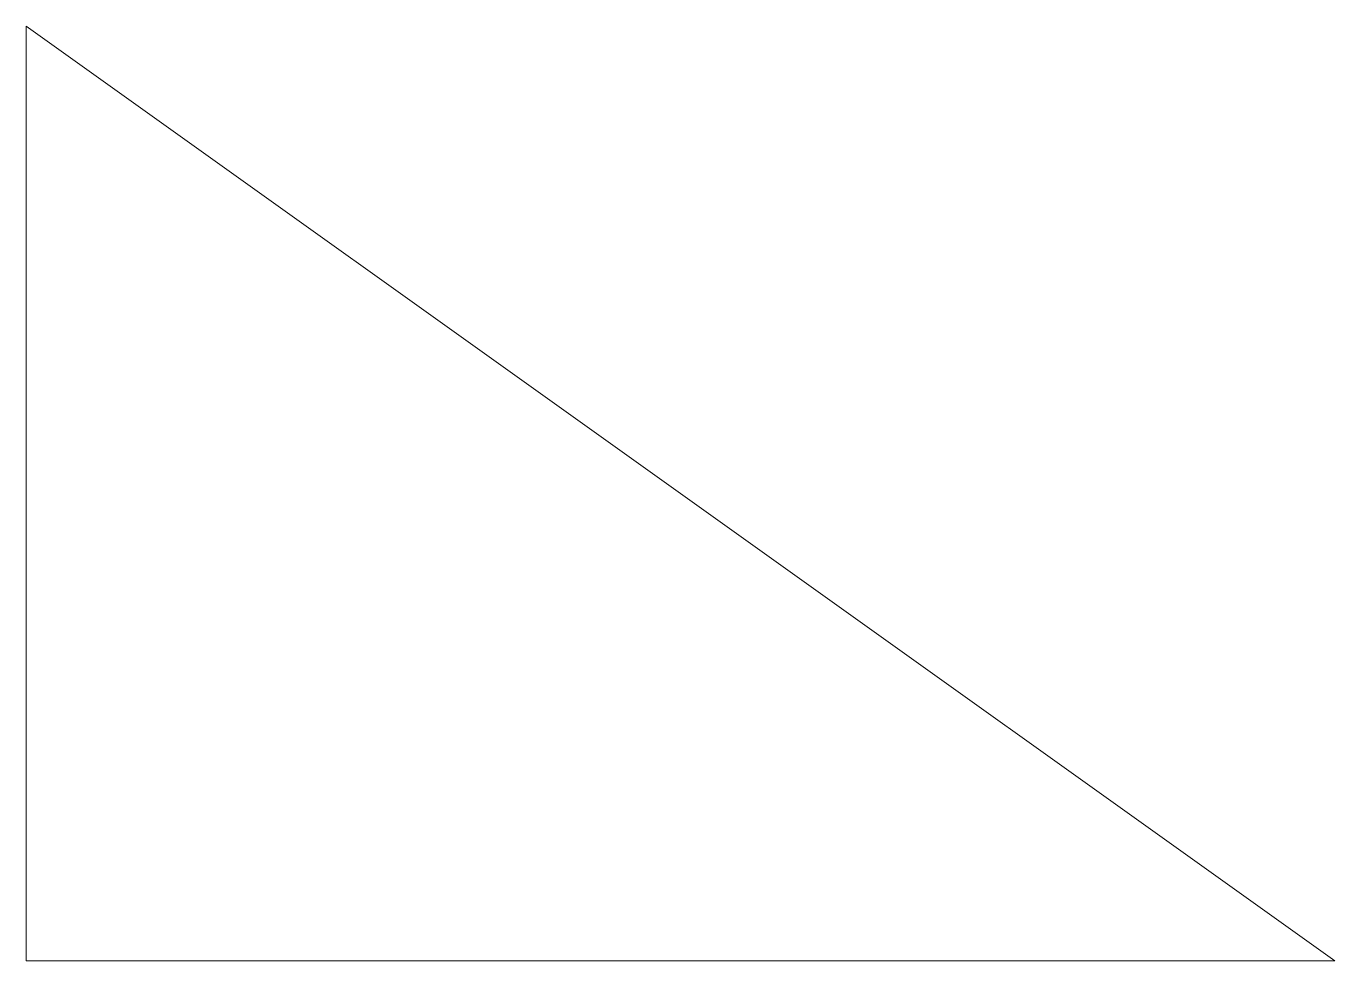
# Model space of a CAD drawing. Header units: inches. Extents: x 0 to 7, y 0 to 5.
import ezdxf

# ---------------------------------------------------------------- set-up
doc = ezdxf.new("R2010")
doc.units = ezdxf.units.IN
doc.header["$MEASUREMENT"] = 0

msp = doc.modelspace()

# ---------------------------------------------------------------- linework, layer by layer
at = {"color": 7, "linetype": 'Continuous', "lineweight": 15}
for p, q in [((0, 5), (0, 0)), ((7, 0), (0, 5)), ((0, 0), (7, 0))]:
    msp.add_line(p, q, dxfattribs=at)

doc.saveas('drawing.dxf')
